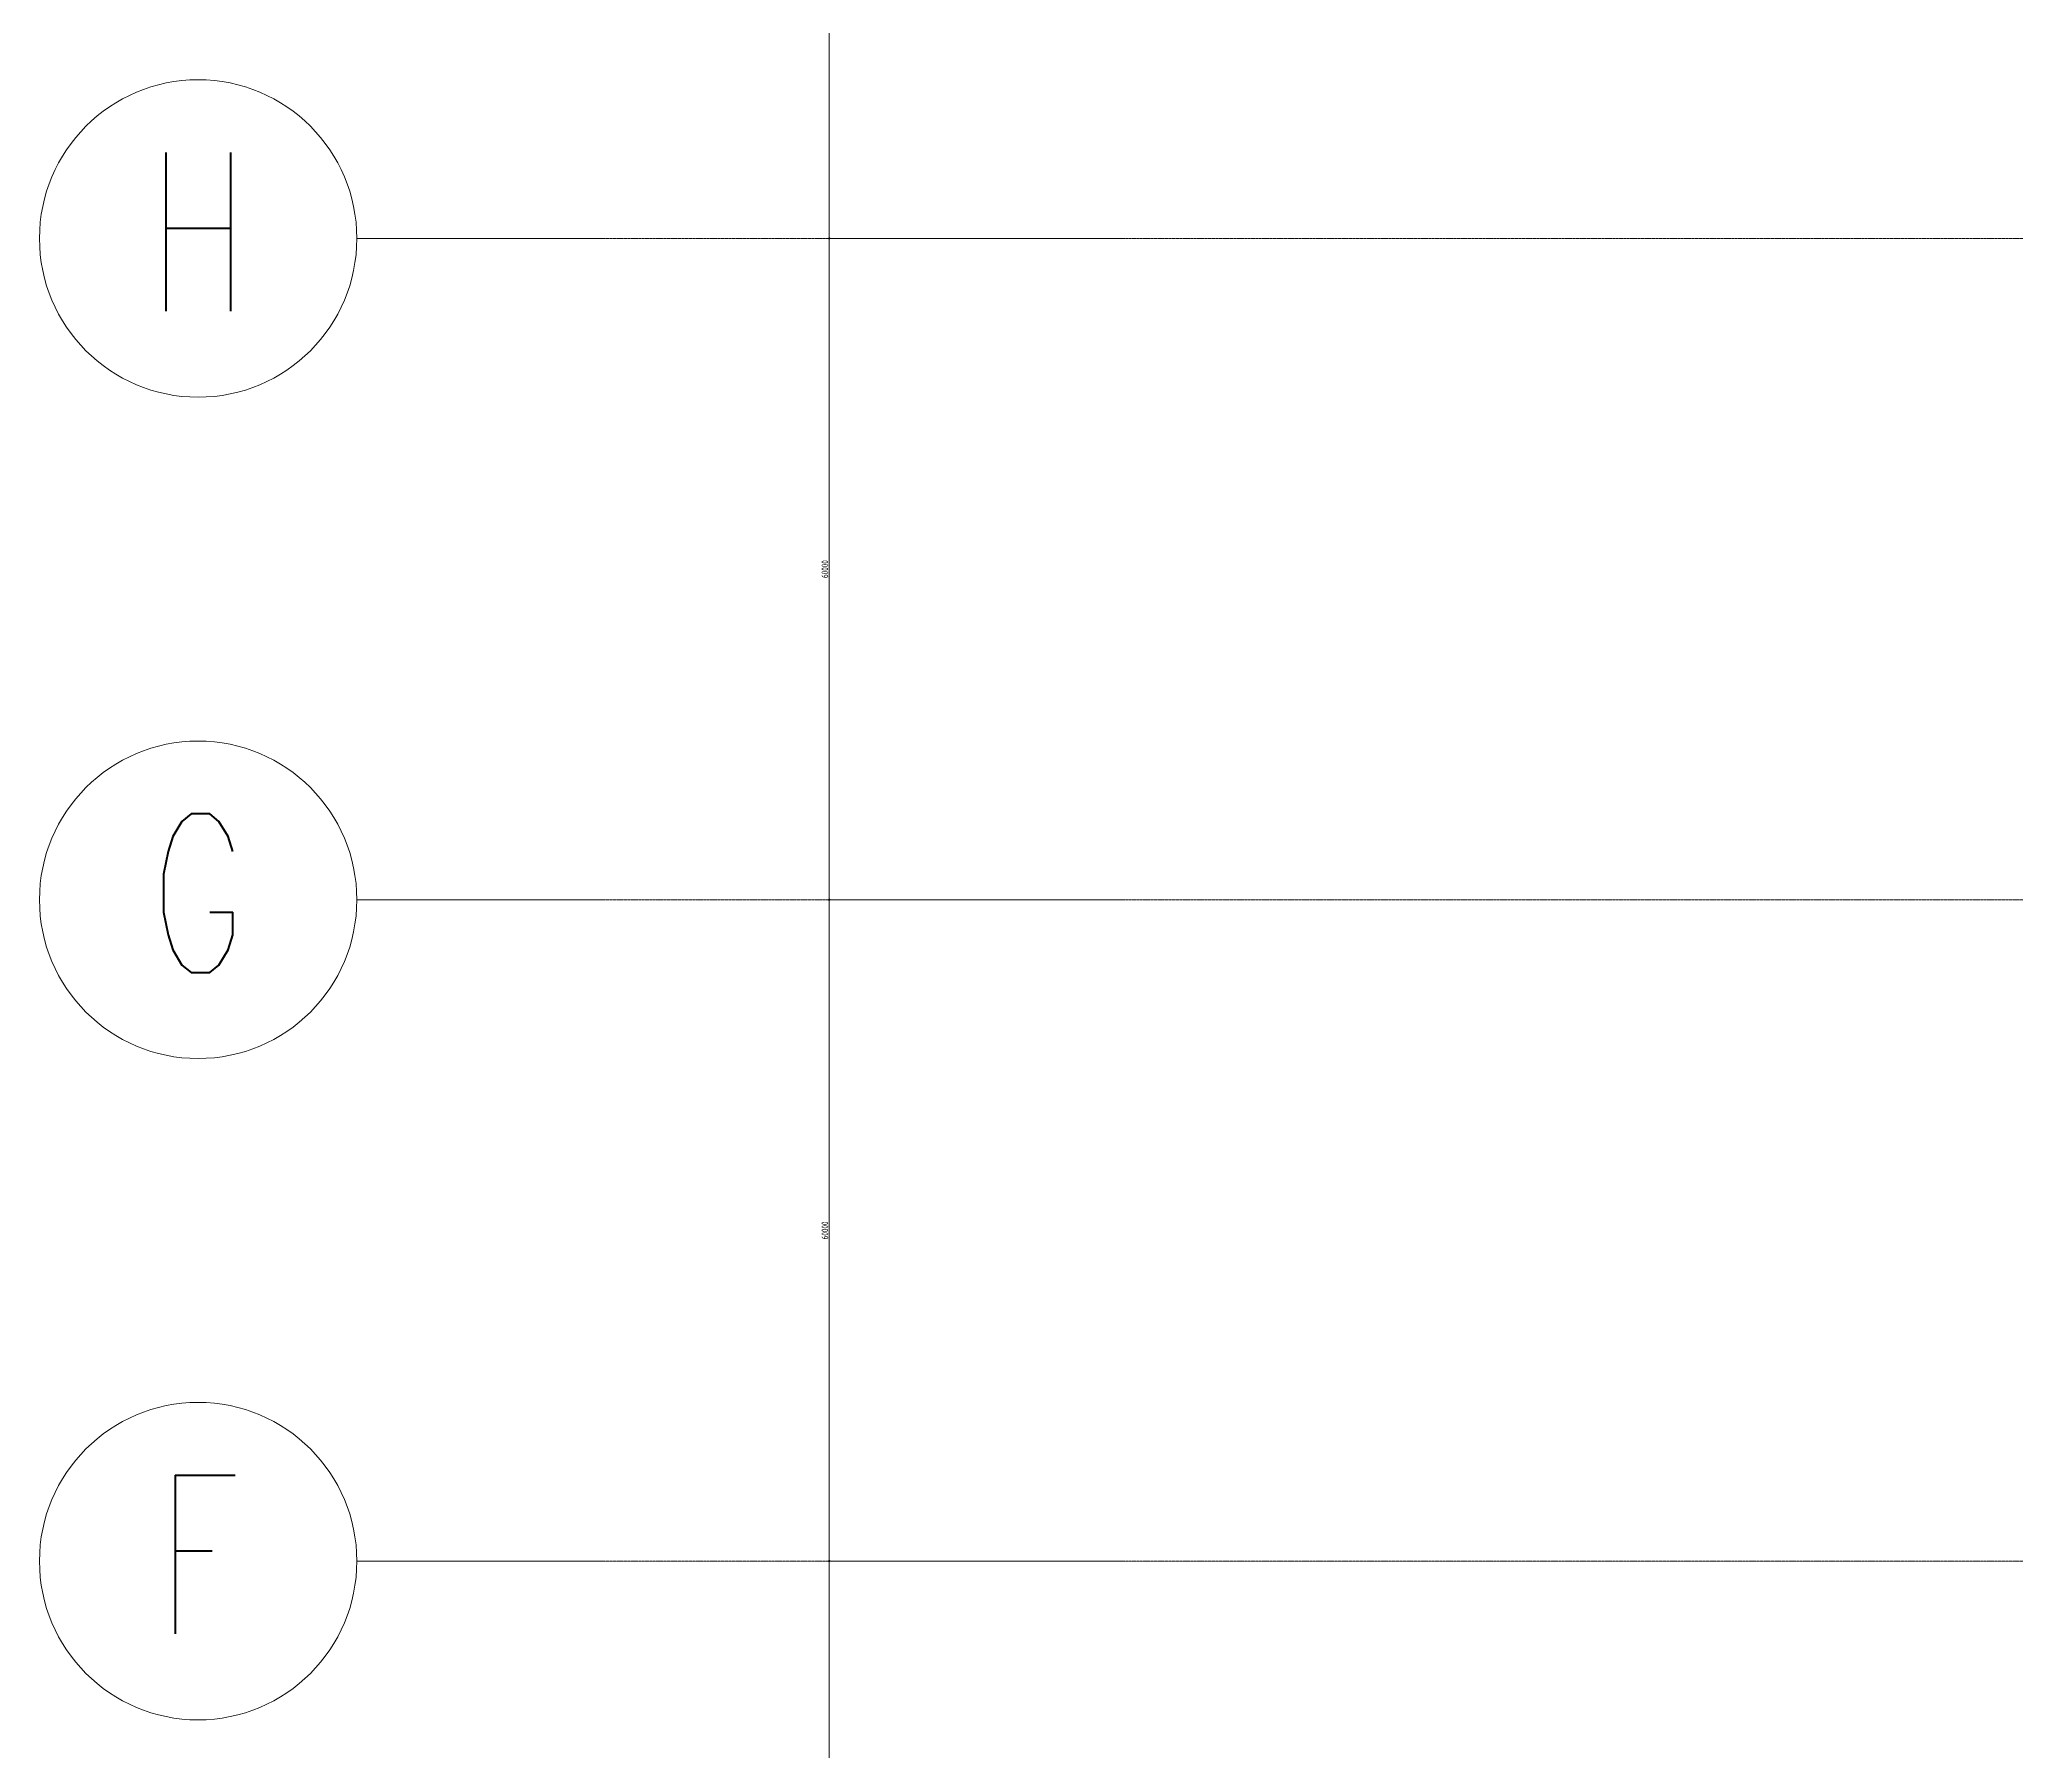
# Model space of a CAD drawing. Extents: x 248377 to 605788, y 154198 to 263202.
# Drawn here: x 248377 to 266320, y 209476 to 225007 of the extents above; entities that cross this region are included whole.
import ezdxf
from ezdxf.enums import TextEntityAlignment as Align

# ---------------------------------------------------------------- set-up
doc = ezdxf.new("R2010")
doc.units = 0
doc.header["$LTSCALE"] = 5
doc.linetypes.add('Data Center Layout_L20$0$CENTER', pattern=[2, 1.25, -0.25, 0.25, -0.25])
doc.layers.add('Data Center Layout_L20$0$98-DIM', color=252, linetype='Continuous')
doc.layers.add('Data Center Layout_L20$0$MACHINE-DIM', color=252, linetype='Continuous')
doc.layers.add('Data Center Layout_L20$0$FLAG', color=252, linetype='Continuous', lineweight=0)
doc.layers.add('Data Center Layout_L20$0$H-SIN', color=252, linetype='Data Center Layout_L20$0$CENTER', lineweight=9)
doc.styles.add('Data Center Layout_L20$0$dim-txt', font='isocp.shx', dxfattribs={"width": 0.7, "bigfont": 'chineset.shx'})
doc.styles.add('Data Center Layout_L20$0$型式1', font='simplex.shx', dxfattribs={"width": 0.68, "bigfont": 'chineset.shx'})
doc.dimstyles.new('Data Center Layout_L20$0$ARCH-dim-200MM', dxfattribs={"dimscale": 200, "dimtxt": 0.3, "dimasz": 0.1, "dimexe": 0.1, "dimexo": 0.1, "dimgap": 0.05, "dimtad": 1, "dimdec": 0, "dimlfac": 10, "dimdsep": 46, "dimtxsty": 'Data Center Layout_L20$0$dim-txt', "dimblk": 'Data Center Layout_L20$0$_Dot', "dimcen": 2, "dimclrd": 256, "dimclre": 256, "dimclrt": 256, "dimadec": 0, "dimazin": 0, "dimtfac": 0.8, "dimtdec": 1, "dimtix": 1, "dimtmove": 2, "dimatfit": 3, "dimldrblk": 'Data Center Layout_L20$0$_ArchTick', "dimfxl": 1, "dimtvp": 1, "dimtolj": 1, "dimlwd": 13, "dimlwe": 9, "dimarcsym": 0})

# ---------------------------------------------------------------- blocks, each defined once
blk = doc.blocks.new('Data Center Layout_L20$0$_Dot')
at = {"layer": 'Data Center Layout_L20$0$MACHINE-DIM', "color": 0, "lineweight": -2}
blk.add_line((-0.5, 0), (-1, 0), dxfattribs=at)
at = {"layer": 'Data Center Layout_L20$0$MACHINE-DIM', "color": 0, "const_width": 0.5}
blk.add_lwpolyline([(-0.25, 0, 1), (0.25, 0, 1)], format="xyb", close=True, dxfattribs=at)
blk = doc.blocks.new('*D69')
at = {"layer": 'Data Center Layout_L20$0$98-DIM', "lineweight": 9, "transparency": 16777216}
for p, q in [((300193, 190046), (297540, 190046)), ((300193, 184046), (297540, 184046))]:
    blk.add_line(p, q, dxfattribs=at)
at = {"layer": 'Data Center Layout_L20$0$98-DIM', "lineweight": 13, "transparency": 16777216}
blk.add_line((297560, 184066), (297560, 190026), dxfattribs=at)
at = {"layer": 'DEFPOINTS', "color": 0, "transparency": 16777216}
for p in [(297560, 190046), (300213, 190046), (300213, 184046)]:
    blk.add_point(p, dxfattribs=at)
at = {"layer": 'Data Center Layout_L20$0$98-DIM', "lineweight": 13, "transparency": 16777216, "xscale": 20, "yscale": 20, "zscale": 20}
for p, rotation in [((297560, 190046), 90), ((297560, 184046), 270)]:
    blk.add_blockref('Data Center Layout_L20$0$_Dot', p, dxfattribs=dict(at, rotation=rotation))
at = {"layer": 'Data Center Layout_L20$0$98-DIM', "transparency": 16777216, "insert": (297520, 187046), "char_height": 60, "attachment_point": 5, "rotation": 90, "style": 'Data Center Layout_L20$0$dim-txt'}
blk.add_mtext('\\A1;60000', dxfattribs=at)
blk = doc.blocks.new('Data Center Layout_L20$0$_ArchTick')
at = {"layer": 'Data Center Layout_L20$0$MACHINE-DIM', "color": 0, "const_width": 0.15}
blk.add_lwpolyline([(-0.5, -0.5), (0.5, 0.5)], dxfattribs=at)
blk = doc.blocks.new('*D70')
at = {"layer": 'Data Center Layout_L20$0$98-DIM', "lineweight": 9, "transparency": 16777216}
for p, q in [((300193, 184046), (297540, 184046)), ((300193, 178046), (297540, 178046))]:
    blk.add_line(p, q, dxfattribs=at)
at = {"layer": 'Data Center Layout_L20$0$98-DIM', "lineweight": 13, "transparency": 16777216}
blk.add_line((297560, 178066), (297560, 184026), dxfattribs=at)
at = {"layer": 'DEFPOINTS', "color": 0, "transparency": 16777216}
for p in [(297560, 184046), (300213, 184046), (300213, 178046)]:
    blk.add_point(p, dxfattribs=at)
at = {"layer": 'Data Center Layout_L20$0$98-DIM', "lineweight": 13, "transparency": 16777216, "xscale": 20, "yscale": 20, "zscale": 20}
for p, rotation in [((297560, 184046), 90), ((297560, 178046), 270)]:
    blk.add_blockref('Data Center Layout_L20$0$_Dot', p, dxfattribs=dict(at, rotation=rotation))
at = {"layer": 'Data Center Layout_L20$0$98-DIM', "transparency": 16777216, "insert": (297520, 181046), "char_height": 60, "attachment_point": 5, "rotation": 90, "style": 'Data Center Layout_L20$0$dim-txt'}
blk.add_mtext('\\A1;60000', dxfattribs=at)
blk = doc.blocks.new('*D72')
at = {"layer": 'Data Center Layout_L20$0$98-DIM', "lineweight": 9, "transparency": 16777216}
for p, q in [((300193, 178046), (297540, 178046)), ((300193, 172046), (297540, 172046))]:
    blk.add_line(p, q, dxfattribs=at)
at = {"layer": 'Data Center Layout_L20$0$98-DIM', "lineweight": 13, "transparency": 16777216}
blk.add_line((297560, 172066), (297560, 178026), dxfattribs=at)
at = {"layer": 'DEFPOINTS', "color": 0, "transparency": 16777216}
for p in [(297560, 178046), (300213, 178046), (300213, 172046)]:
    blk.add_point(p, dxfattribs=at)
at = {"layer": 'Data Center Layout_L20$0$98-DIM', "lineweight": 13, "transparency": 16777216, "xscale": 20, "yscale": 20, "zscale": 20}
for p, rotation in [((297560, 178046), 90), ((297560, 172046), 270)]:
    blk.add_blockref('Data Center Layout_L20$0$_Dot', p, dxfattribs=dict(at, rotation=rotation))
at = {"layer": 'Data Center Layout_L20$0$98-DIM', "transparency": 16777216, "insert": (297520, 175046), "char_height": 60, "attachment_point": 5, "rotation": 90, "style": 'Data Center Layout_L20$0$dim-txt'}
blk.add_mtext('\\A1;60000', dxfattribs=at)
blk = doc.blocks.new('*D77')
at = {"layer": 'Data Center Layout_L20$0$98-DIM', "lineweight": 9, "transparency": 16777216}
for p, q in [((300193, 196046), (297540, 196046)), ((300193, 190046), (297540, 190046))]:
    blk.add_line(p, q, dxfattribs=at)
at = {"layer": 'Data Center Layout_L20$0$98-DIM', "lineweight": 13, "transparency": 16777216}
blk.add_line((297560, 190066), (297560, 196026), dxfattribs=at)
at = {"layer": 'DEFPOINTS', "color": 0, "transparency": 16777216}
for p in [(297560, 196046), (300213, 196046), (300213, 190046)]:
    blk.add_point(p, dxfattribs=at)
at = {"layer": 'Data Center Layout_L20$0$98-DIM', "lineweight": 13, "transparency": 16777216, "xscale": 20, "yscale": 20, "zscale": 20}
for p, rotation in [((297560, 196046), 90), ((297560, 190046), 270)]:
    blk.add_blockref('Data Center Layout_L20$0$_Dot', p, dxfattribs=dict(at, rotation=rotation))
at = {"layer": 'Data Center Layout_L20$0$98-DIM', "transparency": 16777216, "insert": (297520, 193046), "char_height": 60, "attachment_point": 5, "rotation": 90, "style": 'Data Center Layout_L20$0$dim-txt'}
blk.add_mtext('\\A1;60000', dxfattribs=at)
blk = doc.blocks.new('Data Center Layout_L20$0$A$C80dc7663')
at = {"layer": 'Data Center Layout_L20$0$FLAG'}
for p, q in [((295521.89, 190045.59), (293271.89, 190045.59)), ((295521.89, 184045.59), (293271.89, 184045.59)), ((295521.89, 178045.59), (293271.89, 178045.59))]:
    blk.add_line(p, q, dxfattribs=at)
for centre in [(291831.89, 190045.59), (291831.89, 184045.59), (291831.89, 178045.59)]:
    blk.add_circle(centre, 1440, dxfattribs=at)
at = {"layer": 'Data Center Layout_L20$0$H-SIN'}
for p, q in [((294307.41, 190045.59), (588940.24, 190045.59)), ((294307.41, 184045.59), (588940.24, 184045.59)), ((294307.41, 178045.59), (588940.24, 178045.59))]:
    blk.add_line(p, q, dxfattribs=at)
at = {"layer": 'Data Center Layout_L20$0$98-DIM', "style": 'Data Center Layout_L20$0$型式1', "width": 0.68}
for s, p in [('H', (291831.89, 190825.59)), ('G', (291831.89, 184825.59)), ('F', (291831.89, 178825.59))]:
    blk.add_text(s, height=1440, dxfattribs=at).set_placement(p, align=Align.TOP_CENTER)
at = {"layer": 'Data Center Layout_L20$0$98-DIM'}
for base, p1, p2, picture, middle in [((297559.84, 196045.59), (300213.11, 190045.59), (300213.11, 196045.59), '*D77', (297519.84, 193045.59)), ((297559.84, 190045.59), (300213.11, 184045.59), (300213.11, 190045.59), '*D69', (297519.84, 187045.59)), ((297559.84, 184045.59), (300213.11, 178045.59), (300213.11, 184045.59), '*D70', (297519.84, 181045.59)), ((297559.84, 178045.59), (300213.11, 172045.59), (300213.11, 178045.59), '*D72', (297519.84, 175045.59))]:
    dim = blk.add_linear_dim(base=base, p1=p1, p2=p2, angle=90, dimstyle='Data Center Layout_L20$0$ARCH-dim-200MM', dxfattribs=at)
    dim.commit()
    dim.dimension.update_dxf_attribs({"geometry": picture, "text_midpoint": middle})
blk = doc.blocks.new('Data Center Layout_L20')
blk.add_blockref('Data Center Layout_L20$0$A$C80dc7663', (-42015, 33157))

msp = doc.modelspace()

# ---------------------------------------------------------------- block references
msp.add_blockref('Data Center Layout_L20', (0, 0))

doc.saveas('drawing.dxf')
